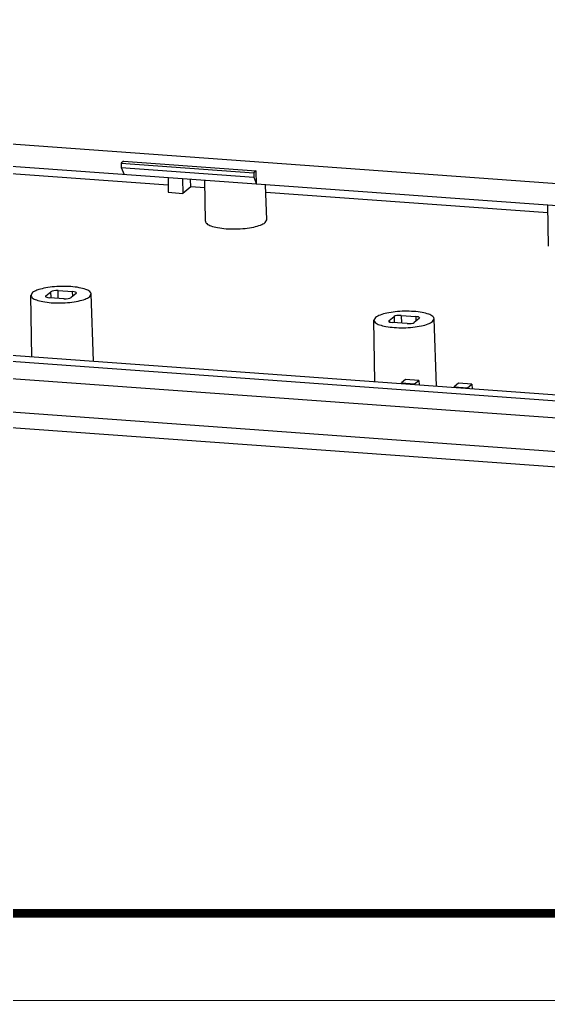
# Model space of a CAD drawing. Header units: millimetres. Extents: x 0 to 1787, y -410 to 0.
# Drawn here: x 1506.6 to 1544.3, y -410.2 to -340.3 of the extents above; entities that cross this region are included whole.
import ezdxf

# ---------------------------------------------------------------- set-up
doc = ezdxf.new("R2010")
doc.units = ezdxf.units.MM
doc.header["$MEASUREMENT"] = 0
doc.layers.get('0').update_dxf_attribs({"linetype": 'CONTINUOUS'})
doc.layers.add('from', color=7, linetype='CONTINUOUS', lineweight=13)

# ---------------------------------------------------------------- blocks, each defined once
blk = doc.blocks.new('*U24')
at = {"color": 7, "linetype": 'Continuous'}
for p, q in [((-126.723, 54.967), (-23.693, 47.513)), ((-23.3, 45.875), (-126.327, 53.328)), ((-76.395, 49.18), (-97.777, 50.727)), ((-79.574, 50.895), (-79.746, 50.754)), ((-79.746, 50.754), (-79.739, 50.446)), ((-79.746, 50.754), (-70.294, 50.07)), ((-79.739, 50.446), (-79.54, 49.943)), ((-79.739, 50.446), (-70.287, 49.762)), ((-79.574, 50.895), (-70.122, 50.211)), ((-76.389, 49.715), (-76.401, 48.682)), ((-70.122, 50.211), (-70.294, 50.07)), ((-70.294, 50.07), (-70.287, 49.762)), ((-70.287, 49.762), (-70.088, 49.259)), ((-70.088, 49.259), (-70.122, 50.211)), ((-75.383, 49.642), (-75.342, 48.605)), ((-74.78, 49.063), (-75.342, 48.605)), ((-74.78, 49.063), (-74.797, 49.6)), ((-73.778, 48.991), (-74.78, 49.063)), ((-73.743, 46.619), (-73.785, 49.527)), ((-69.357, 46.723), (-69.439, 49.212)), ((-76.401, 48.682), (-75.342, 48.605)), ((-49.297, 47.22), (-69.421, 48.676)), ((-49.262, 44.848), (-49.305, 47.756)), ((-69.476, 46.52), (-69.357, 46.723)), ((-86.072, 41.527), (-86.189, 41.33)), ((-86.125, 36.931), (-86.189, 41.33)), ((-85.139, 41.261), (-85.117, 41.298)), ((-85.117, 41.298), (-84.759, 41.591)), ((-85.115, 41.232), (-85.117, 41.298)), ((-84.746, 41.168), (-84.759, 41.591)), ((-84.234, 41.119), (-84.25, 41.67)), ((-84.25, 41.67), (-83.211, 41.594)), ((-82.963, 41.461), (-83.321, 41.168)), ((-83.207, 41.262), (-83.211, 41.594)), ((-82.941, 41.497), (-82.963, 41.461)), ((-82.008, 41.233), (-81.891, 41.432)), ((-81.733, 36.625), (-81.89, 41.432)), ((-83.829, 41.09), (-84.869, 41.165)), ((-59.77, 39.899), (-58.73, 39.823)), ((-59.77, 39.899), (-59.753, 39.348)), ((-126.554, 39.443), (-23.475, 31.986)), ((-23.037, 32.367), (-126.063, 39.82)), ((-61.591, 39.756), (-61.708, 39.559)), ((-61.644, 35.16), (-61.708, 39.559)), ((-60.658, 39.49), (-60.636, 39.527)), ((-60.636, 39.527), (-60.278, 39.82)), ((-60.636, 39.527), (-60.634, 39.461)), ((-59.349, 39.319), (-60.388, 39.394)), ((-60.278, 39.82), (-60.266, 39.397)), ((-58.482, 39.69), (-58.84, 39.398)), ((-58.73, 39.823), (-58.726, 39.491)), ((-58.46, 39.726), (-58.482, 39.69)), ((-57.527, 39.462), (-57.41, 39.661)), ((-57.252, 34.854), (-57.41, 39.661)), ((-126.857, 38.241), (-23.778, 30.784)), ((-23.681, 28.371), (-126.884, 35.836)), ((-59.772, 35.024), (-59.756, 35.08)), ((-59.449, 35.33), (-59.756, 35.08)), ((-59.756, 35.08), (-58.811, 35.012)), ((-58.504, 35.262), (-59.449, 35.33)), ((-58.811, 35.012), (-58.824, 34.956)), ((-58.811, 35.012), (-58.504, 35.262)), ((-58.504, 35.262), (-58.485, 34.931)), ((-55.669, 35.057), (-55.975, 34.806)), ((-54.723, 34.988), (-55.669, 35.057)), ((-55.03, 34.738), (-54.723, 34.988)), ((-54.723, 34.988), (-54.704, 34.658)), ((-23.3, 27.235), (-126.502, 34.701)), ((-55.991, 34.751), (-55.975, 34.806)), ((-55.975, 34.806), (-55.03, 34.738)), ((-55.03, 34.738), (-55.043, 34.682))]:
    blk.add_line(p, q, dxfattribs=at)
for centre in [(-81.874, 36.615), (-57.394, 34.844)]:
    blk.add_arc(centre, 0.141, 359.39523, 4.0076, dxfattribs=at)
for centre, ratio, start_param, end_param in [((-84.381, 41.563), 0.273461, 1.232563, 2.803283), ((-83.341, 41.488), 0.273435, -0.001728, 1.232418), ((-84.739, 41.271), 0.273435, -3.137146, -1.909175), ((-83.699, 41.196), 0.273461, -1.90903, -0.338309), ((-59.9, 39.792), 0.273461, 1.232563, 2.803283), ((-60.258, 39.5), 0.273435, -3.137146, -1.909175), ((-59.218, 39.425), 0.273461, -1.90903, -0.338309), ((-58.86, 39.717), 0.273435, -0.001728, 1.232418)]:
    blk.add_ellipse(centre, major_axis=(0.4, 0.009), ratio=ratio, start_param=start_param, end_param=end_param, dxfattribs=at)
for points, start_tangent, end_tangent in [([(-73.743, 46.619), (-73.647, 46.448), (-73.347, 46.286), (-72.87, 46.162), (-72.264, 46.087), (-71.588, 46.069), (-70.909, 46.11), (-70.292, 46.206), (-69.799, 46.347), (-69.476, 46.52)], (0.049186, -0.99879), (0.774806, 0.632199)), ([(-86.189, 41.33), (-86.095, 41.163), (-85.801, 41.004), (-85.334, 40.882), (-84.74, 40.808), (-84.078, 40.791), (-83.412, 40.831), (-82.807, 40.925), (-82.323, 41.063), (-82.008, 41.233)], (0.049114, -0.998793), (0.774806, 0.632199)), ([(-81.891, 41.432), (-81.984, 41.596), (-82.279, 41.755), (-82.746, 41.878), (-83.34, 41.951), (-84.002, 41.968), (-84.668, 41.928), (-85.272, 41.834), (-85.756, 41.696), (-86.072, 41.527)], (-0.069425, 0.997587), (-0.774806, -0.632199)), ([(-57.41, 39.661), (-57.503, 39.826), (-57.798, 39.984), (-58.265, 40.107), (-58.859, 40.18), (-59.521, 40.197), (-60.187, 40.157), (-60.792, 40.063), (-61.275, 39.925), (-61.591, 39.756)], (-0.069425, 0.997587), (-0.774806, -0.632199)), ([(-61.708, 39.559), (-61.615, 39.392), (-61.32, 39.233), (-60.853, 39.111), (-60.259, 39.037), (-59.597, 39.02), (-58.931, 39.06), (-58.327, 39.154), (-57.843, 39.292), (-57.527, 39.462)], (0.049114, -0.998793), (0.774806, 0.632199))]:
    blk.add_spline(points, degree=3, dxfattribs=dict(at, start_tangent=start_tangent, end_tangent=end_tangent))

msp = doc.modelspace()

# ---------------------------------------------------------------- linework, layer by layer
at = {"layer": 'from'}
msp.add_lwpolyline([(1425.928, -410.242), (1786.772, -410.242), (1786.772, -159.488), (1425.928, -159.488)], close=True, dxfattribs=at)
at = {"layer": 'from', "const_width": 0.622}
msp.add_lwpolyline([(1432.147, -404.023), (1432.147, -165.707), (1780.553, -165.707), (1780.553, -404.023), (1432.147, -404.023)], dxfattribs=at)

# ---------------------------------------------------------------- block references
msp.add_blockref('*U24', (1593.57, -401.279))

doc.saveas('drawing.dxf')
